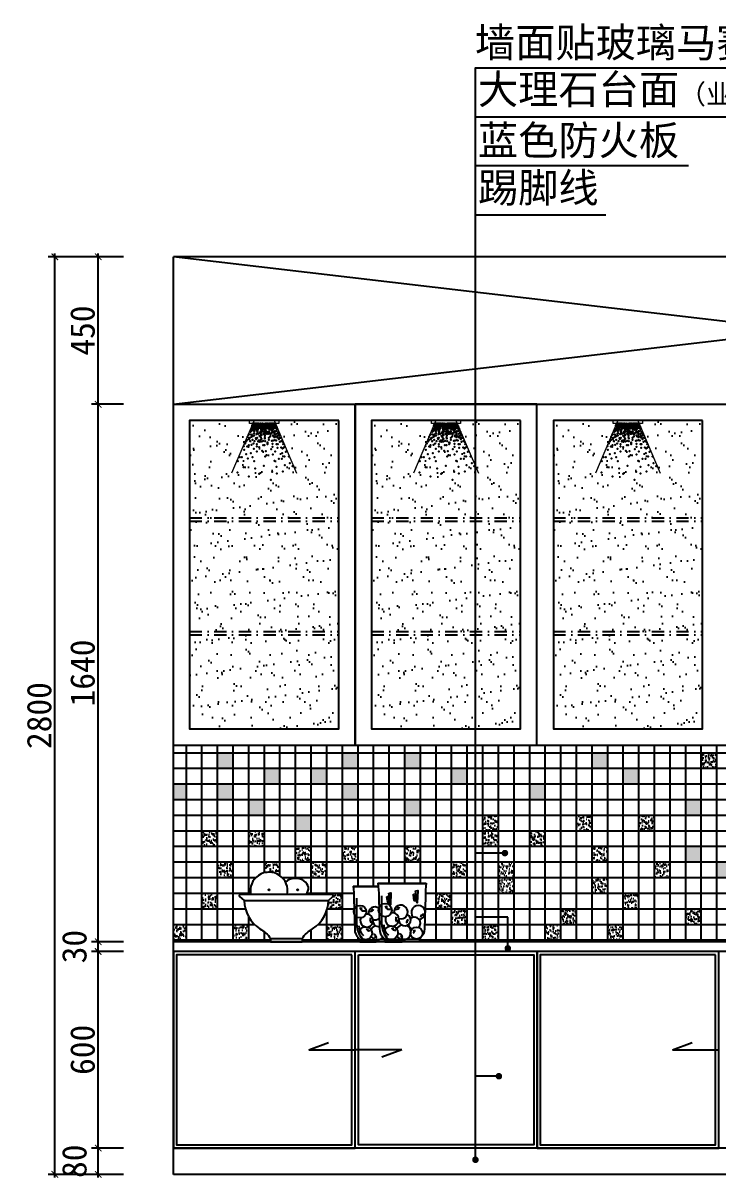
# Model space of a CAD drawing. Header units: millimetres. Extents: x 71641 to 191108, y -23091 to 29972.
# Drawn here: x 167478 to 169598, y -19864 to -16334 of the extents above; entities that cross this region are included whole.
import ezdxf

# ---------------------------------------------------------------- set-up
doc = ezdxf.new("R2010")
doc.units = ezdxf.units.MM
doc.linetypes.add('DASHDOT2', pattern=[0.5, 0.25, -0.125, 0, -0.125])
doc.layers.add('3', color=5, linetype='Continuous')
doc.layers.add('Q', color=1, linetype='Continuous')
doc.layers.add('8', color=8, linetype='Continuous', lineweight=0)
doc.styles.add('30', font='SimSun.ttf', dxfattribs={"height": 75})
doc.dimstyles.new('30', dxfattribs={"dimscale": 0, "dimtxt": 90, "dimasz": 20, "dimexe": 20, "dimexo": 20, "dimgap": 10, "dimtad": 1, "dimdec": 0, "dimzin": 0, "dimdsep": 46, "dimtxsty": '30', "dimblk": 'ARCHTICK', "dimcen": 20, "dimdle": 10, "dimclrd": 8, "dimclre": 8, "dimclrt": 2, "dimadec": 0, "dimazin": 0, "dimtfac": 1, "dimtdec": 0, "dimtmove": 2, "dimatfit": 3, "dimldrblk": 'DOT', "dimfxl": 0, "dimtolj": 2, "dimtzin": 0, "dimlwd": -1, "dimarcsym": 0})
pattern_1 = [(37.5, (-949.671, -14226.454), (-0.4800094, 14.6823971), [0, -11.5824, 0, -12.954, 0, -12.3825]), (7.5, (-949.671, -14226.454), (13.4856985, 21.504753), [0, -6.2484, 0, -10.4394, 0, -4.0005]), (327.5, (-959.044, -14226.454), (23.7297711, 0.0431155), [0, -3.81, 0, -13.716, 0, -17.907]), (317.5, (-959.044, -14226.454), (22.9066936, 6.6878797), [0, -1.905, 0, -8.9916, 0, -10.287])]

# ---------------------------------------------------------------- blocks, each defined once
blk = doc.blocks.new('_ARCHTICK')
at = {"color": 0, "linetype": 'ByBlock', "const_width": 0.15}
blk.add_lwpolyline([(-0.5, -0.5), (0.5, 0.5)], dxfattribs=at)
blk = doc.blocks.new('*D297')
at = {"color": 8}
blk.add_line((167707.2, -19857.1), (167707.2, -19757.1), dxfattribs=at)
at = {"color": 8, "lineweight": -2}
for p, q in [((167784.7, -19767.1), (167687.2, -19767.1)), ((167784.7, -19847.1), (167687.2, -19847.1))]:
    blk.add_line(p, q, dxfattribs=at)
at = {"layer": 'Defpoints', "color": 0}
for p in [(167707.2, -19767.1), (167804.7, -19767.1), (167804.7, -19847.1)]:
    blk.add_point(p, dxfattribs=at)
at = {"color": 8, "xscale": 20, "yscale": 20, "zscale": 20}
for p, rotation in [((167707.2, -19767.1), 90), ((167707.2, -19847.1), 270)]:
    blk.add_blockref('_ARCHTICK', p, dxfattribs=dict(at, rotation=rotation))
at = {"color": 2, "insert": (167634.7, -19807.1), "char_height": 75, "attachment_point": 5, "rotation": 90, "style": '30'}
blk.add_mtext('\\A2;80', dxfattribs=at)
blk = doc.blocks.new('_Dot')
at = {"color": 0, "linetype": 'ByBlock', "lineweight": -2}
blk.add_line((-0.5, 0), (-1, 0), dxfattribs=at)
at = {"color": 0, "linetype": 'ByBlock', "const_width": 0.5}
blk.add_lwpolyline([(-0.25, 0, 1), (0.25, 0, 1)], format="xyb", close=True, dxfattribs=at)
blk = doc.blocks.new('DOT')
at = {"color": 0, "linetype": 'ByBlock'}
blk.add_line((-0.5, 0), (-1, 0), dxfattribs=at)
at = {"color": 0, "linetype": 'ByBlock', "const_width": 0.5}
blk.add_lwpolyline([(-0.25, 0, 1), (0.25, 0, 1)], format="xyb", close=True, dxfattribs=at)
blk = doc.blocks.new('*D298')
at = {"color": 8}
blk.add_line((167707.2, -19777.1), (167707.2, -19157.1), dxfattribs=at)
at = {"color": 8, "lineweight": -2}
for p, q in [((167784.7, -19167.1), (167687.2, -19167.1)), ((167784.7, -19767.1), (167687.2, -19767.1))]:
    blk.add_line(p, q, dxfattribs=at)
at = {"layer": 'Defpoints', "color": 0}
for p in [(167707.2, -19167.1), (167804.7, -19167.1), (167804.7, -19767.1)]:
    blk.add_point(p, dxfattribs=at)
at = {"color": 8, "xscale": 20, "yscale": 20, "zscale": 20}
for p, rotation in [((167707.2, -19167.1), 90), ((167707.2, -19767.1), 270)]:
    blk.add_blockref('_ARCHTICK', p, dxfattribs=dict(at, rotation=rotation))
at = {"color": 2, "insert": (167659.7, -19467.1), "char_height": 75, "attachment_point": 5, "rotation": 90, "style": '30'}
blk.add_mtext('\\A2;600', dxfattribs=at)
blk = doc.blocks.new('*D299')
at = {"color": 8}
blk.add_line((167707.2, -19177.1), (167707.2, -19127.1), dxfattribs=at)
at = {"color": 8, "lineweight": -2}
for p, q in [((167784.7, -19137.1), (167687.2, -19137.1)), ((167784.7, -19167.1), (167687.2, -19167.1))]:
    blk.add_line(p, q, dxfattribs=at)
at = {"layer": 'Defpoints', "color": 0}
for p in [(167707.2, -19137.1), (167804.7, -19137.1), (167804.7, -19167.1)]:
    blk.add_point(p, dxfattribs=at)
at = {"color": 8, "xscale": 20, "yscale": 20, "zscale": 20}
for p, rotation in [((167707.2, -19137.1), 90), ((167707.2, -19167.1), 270)]:
    blk.add_blockref('_ARCHTICK', p, dxfattribs=dict(at, rotation=rotation))
at = {"color": 2, "insert": (167634.7, -19152.1), "char_height": 75, "attachment_point": 5, "rotation": 90, "style": '30'}
blk.add_mtext('\\A2;30', dxfattribs=at)
blk = doc.blocks.new('*D300')
at = {"color": 8, "lineweight": -2}
for p, q in [((167784.7, -17497.1), (167687.2, -17497.1)), ((167784.7, -19137.1), (167687.2, -19137.1))]:
    blk.add_line(p, q, dxfattribs=at)
at = {"color": 8}
blk.add_line((167707.2, -19147.1), (167707.2, -17487.1), dxfattribs=at)
at = {"layer": 'Defpoints', "color": 0}
for p in [(167707.2, -17497.1), (167804.7, -17497.1), (167804.7, -19137.1)]:
    blk.add_point(p, dxfattribs=at)
at = {"color": 8, "xscale": 20, "yscale": 20, "zscale": 20}
for p, rotation in [((167707.2, -17497.1), 90), ((167707.2, -19137.1), 270)]:
    blk.add_blockref('_ARCHTICK', p, dxfattribs=dict(at, rotation=rotation))
at = {"color": 2, "insert": (167659.7, -18317.1), "char_height": 75, "attachment_point": 5, "rotation": 90, "style": '30'}
blk.add_mtext('\\A2;1640', dxfattribs=at)
blk = doc.blocks.new('*D301')
at = {"color": 8, "lineweight": -2}
for p, q in [((167784.7, -17047.1), (167687.2, -17047.1)), ((167784.7, -17497.1), (167687.2, -17497.1))]:
    blk.add_line(p, q, dxfattribs=at)
at = {"color": 8}
blk.add_line((167707.2, -17507.1), (167707.2, -17037.1), dxfattribs=at)
at = {"layer": 'Defpoints', "color": 0}
for p in [(167707.2, -17047.1), (167804.7, -17047.1), (167804.7, -17497.1)]:
    blk.add_point(p, dxfattribs=at)
at = {"color": 8, "xscale": 20, "yscale": 20, "zscale": 20}
for p, rotation in [((167707.2, -17047.1), 90), ((167707.2, -17497.1), 270)]:
    blk.add_blockref('_ARCHTICK', p, dxfattribs=dict(at, rotation=rotation))
at = {"color": 2, "insert": (167659.7, -17272.1), "char_height": 75, "attachment_point": 5, "rotation": 90, "style": '30'}
blk.add_mtext('\\A2;450', dxfattribs=at)
blk = doc.blocks.new('*D302')
at = {"color": 8, "lineweight": -2}
for p, q in [((167784.7, -17047.1), (167554.8, -17047.1)), ((167784.7, -19847.1), (167554.8, -19847.1))]:
    blk.add_line(p, q, dxfattribs=at)
at = {"color": 8}
blk.add_line((167574.8, -19857.1), (167574.8, -17037.1), dxfattribs=at)
at = {"layer": 'Defpoints', "color": 0}
for p in [(167574.8, -17047.1), (167804.7, -17047.1), (167804.7, -19847.1)]:
    blk.add_point(p, dxfattribs=at)
at = {"color": 8, "xscale": 20, "yscale": 20, "zscale": 20}
for p, rotation in [((167574.8, -17047.1), 90), ((167574.8, -19847.1), 270)]:
    blk.add_blockref('_ARCHTICK', p, dxfattribs=dict(at, rotation=rotation))
at = {"color": 2, "insert": (167527.3, -18447.1), "char_height": 75, "attachment_point": 5, "rotation": 90, "style": '30'}
blk.add_mtext('\\A2;2800', dxfattribs=at)
blk = doc.blocks.new('geg34g')
at = {"layer": '8'}
for p, q in [((169132.5, -3320.6), (169064.1, -3480.4)), ((169193.6, -3320.6), (169262.1, -3480.4))]:
    blk.add_line(p, q, dxfattribs=at)
blk.add_lwpolyline([(169118.7, -3320.6), (169208, -3320.6), (169208, -3328.8), (169118.7, -3328.8)], close=True, dxfattribs=at)
at = {"layer": 'Q', "color": 5}
for p in [(169122.7, -3347.4), (169124.2, -3352.5), (169126.7, -3336.5), (169127, -3335.7), (169127.6, -3349.7), (169127.7, -3333.4), (169128, -3333.9), (169128.3, -3344.6), (169128.6, -3331.9), (169128.9, -3330.1), (169129.2, -3329), (169129.2, -3339.6), (169129.8, -3330.5), (169130.2, -3338.3), (169130.4, -3329), (169130.5, -3334), (169130.6, -3332), (169131.3, -3329.7), (169131.6, -3348.1), (169131.8, -3340.5), (169131.9, -3331), (169132, -3329.2), (169132.4, -3334.2), (169132.4, -3344), (169132.4, -3353.2), (169132.7, -3337.7), (169133, -3332.9), (169133, -3334.6), (169133.3, -3336.4), (169133.7, -3337), (169133.7, -3344.6), (169134, -3329.7), (169134, -3331.1), (169134.3, -3335.5), (169134.7, -3329.1), (169134.9, -3333.2), (169135.6, -3330.1), (169135.6, -3331.3), (169135.9, -3333.9), (169136.1, -3330.3), (169136.3, -3329.1), (169136.3, -3342.4), (169136.5, -3333.9), (169137.1, -3346.5), (169137.3, -3331.7), (169138.1, -3329.1), (169138.1, -3338.6), (169138.7, -3329.8), (169139, -3332.3), (169139.4, -3340.5), (169139.8, -3329.3), (169140.1, -3330.3), (169140.3, -3331.7), (169141.3, -3334.5), (169141.6, -3348.4), (169141.9, -3332.6), (169141.9, -3351.9), (169141.9, -3353.2), (169142.2, -3329.8), (169142.2, -3330.4), (169142.2, -3339.6), (169142.4, -3329.2), (169142.5, -3333.9), (169142.5, -3346.2), (169142.8, -3333.6), (169142.9, -3351.9), (169143.2, -3331.3), (169143.2, -3333.9), (169143.2, -3334.5), (169143.2, -3336.1), (169143.5, -3329.2), (169143.5, -3335.8), (169143.8, -3329.8), (169143.8, -3332.9), (169143.8, -3348.1), (169144.8, -3340.6), (169145.1, -3330.1), (169145.1, -3333.9), (169145.7, -3344.6), (169146, -3337.7), (169146.3, -3329.8), (169146.3, -3332), (169147.9, -3332), (169148.2, -3330.4), (169148.2, -3332.3), (169148.6, -3337.7), (169148.9, -3331.3), (169148.9, -3334.8), (169149.2, -3337.7), (169150.1, -3330.7), (169151.1, -3329.8), (169151.4, -3332.9), (169151.4, -3334.2), (169151.4, -3336.8), (169151.7, -3329.8), (169152, -3337.4), (169152.3, -3332), (169152.3, -3341.1), (169152.7, -3330.4), (169153, -3336.1), (169153.3, -3329.8), (169153.3, -3344.3), (169154.2, -3331), (169154.6, -3331), (169154.6, -3348.1), (169155.2, -3332.9), (169155.2, -3334), (169155.2, -3348.1), (169155.8, -3330.4), (169156.1, -3337.7), (169156.8, -3330.4), (169157.1, -3332.9), (169157.1, -3333.6), (169157.1, -3345.9), (169157.4, -3331), (169157.4, -3343.4), (169158, -3329.8), (169158, -3347.2), (169158.7, -3332.3), (169158.7, -3335.1), (169159.3, -3331), (169159.6, -3330.4), (169159.9, -3332.9), (169159.9, -3336.7), (169160.1, -3339.9), (169160.3, -3333.9), (169160.6, -3334.5), (169160.7, -3329.9), (169160.8, -3339.6), (169161.5, -3333.9), (169161.8, -3330.1), (169161.8, -3332), (169162.7, -3343.4), (169162.8, -3332.9), (169162.8, -3336.4), (169163.1, -3329.9), (169163.1, -3330.4), (169163.4, -3335.8), (169163.7, -3349), (169164.4, -3332.3), (169165, -3331.7), (169165, -3333.6), (169165, -3344.9), (169165.6, -3330.4), (169165.6, -3332.9), (169165.6, -3347.2), (169165.9, -3340.8), (169166.3, -3331.3), (169166.3, -3339.6), (169166.9, -3332.6), (169167.4, -3329.7), (169168.2, -3332.9), (169168.5, -3342.4), (169168.8, -3338), (169168.8, -3351.6), (169169.1, -3329.8), (169169.1, -3332), (169169.1, -3333.9), (169169.3, -3335.9), (169169.3, -3343.4), (169169.7, -3330.4), (169170.3, -3339.6), (169171, -3333.2), (169171, -3344.6), (169171.6, -3329.8), (169171.6, -3334.2), (169171.8, -3329.4), (169172, -3331.3), (169172.6, -3330.7), (169173.2, -3331.3), (169174.2, -3329.8), (169174.2, -3331.7), (169174.2, -3335.8), (169174.2, -3337), (169174.2, -3339.6), (169174.8, -3329.8), (169175.1, -3332.9), (169175.1, -3336.7), (169176.1, -3344.6), (169176.7, -3331.3), (169176.7, -3331.7), (169176.7, -3338), (169176.9, -3332.7), (169177.3, -3333.6), (169177.8, -3342.4), (169177.8, -3344.3), (169178, -3340.8), (169178.3, -3329.5), (169178.3, -3352.5), (169178.6, -3346.2), (169178.9, -3331.3), (169179.2, -3333.2), (169179.9, -3342.1), (169180.2, -3330.7), (169180.5, -3332), (169180.8, -3329.8), (169181.6, -3330.5), (169181.6, -3335.9), (169181.8, -3331), (169182.1, -3330.4), (169182.1, -3334.5), (169182.4, -3337.4), (169182.4, -3343.7), (169182.6, -3339.6), (169182.7, -3345.6), (169182.9, -3331.5), (169184, -3329.8), (169184, -3332.3), (169184, -3340.5), (169184.3, -3334.8), (169184.3, -3336.4), (169184.6, -3329.8), (169184.9, -3348.4), (169185.3, -3329.8), (169185.4, -3342.4), (169185.6, -3339.9), (169185.9, -3330.7), (169185.9, -3331.5), (169186.2, -3333.2), (169186.5, -3331.3), (169186.8, -3348.1), (169187.3, -3329.6), (169187.5, -3338), (169188.7, -3330.1), (169189.4, -3333.9), (169189.4, -3346.2), (169190, -3332), (169190, -3347.8), (169190.1, -3343.4), (169190.2, -3329.3), (169190.3, -3329.1), (169190.3, -3337.7), (169190.6, -3333.2), (169190.6, -3342.7), (169191.1, -3344.3), (169191.6, -3334.1), (169191.9, -3331), (169192.7, -3329.6), (169192.9, -3334.6), (169193, -3331.7), (169193.2, -3344.9), (169194.1, -3338), (169195.5, -3329.6), (169195.5, -3332), (169195.5, -3332.9), (169195.5, -3337.1), (169196, -3353.2), (169196.2, -3334.5), (169196.3, -3339.9), (169196.7, -3330.8), (169197.2, -3329.3), (169197.8, -3331.9), (169198, -3337.2), (169198.6, -3335.1), (169198.6, -3339.4), (169198.9, -3343.7), (169200, -3338.7), (169200.2, -3337.2), (169200.9, -3340.5), (169201.1, -3351.6), (169201.5, -3342.1), (169201.6, -3340.9), (169201.7, -3347.1), (169203.3, -3344.4), (169108.4, -3384.4), (169112, -3379), (169112.4, -3369.9), (169115.5, -3364.1), (169116.6, -3362), (169117.4, -3377.3), (169117.8, -3373.7), (169120, -3373.4), (169120.7, -3383.5), (169121.2, -3354.7), (169122.6, -3362.6), (169125, -3369.8), (169125.9, -3364.1), (169127.6, -3379.1), (169128.7, -3367.6), (169131.6, -3359.4), (169133, -3366.1), (169133.3, -3358.5), (169134.4, -3383), (169138.2, -3373.6), (169139.1, -3377.3), (169140.1, -3362.2), (169141.9, -3373.1), (169142.9, -3354.7), (169144.8, -3361.3), (169144.8, -3383.9), (169145.1, -3360.7), (169146.3, -3381.4), (169146.3, -3383.8), (169149.5, -3367), (169150.4, -3357.9), (169150.5, -3381.1), (169150.5, -3384.9), (169152.3, -3353.8), (169152.3, -3367), (169153, -3372.4), (169154.6, -3362.3), (169155.2, -3354.4), (169155.2, -3376.2), (169155.5, -3364.8), (169156.1, -3383.9), (169158, -3353.8), (169160.8, -3382), (169161.3, -3361.3), (169163.7, -3353.5), (169164, -3354.1), (169164.6, -3357.5), (169165.3, -3371.5), (169165.6, -3361.4), (169165.6, -3366), (169165.9, -3375), (169166.5, -3383), (169166.9, -3358.8), (169169.3, -3356.6), (169171.2, -3360.4), (169173.1, -3387.7), (169174.5, -3354.7), (169175.2, -3361.3), (169176.9, -3359.4), (169177.8, -3353.8), (169177.8, -3372.6), (169178, -3379.4), (169179.2, -3358.5), (169181.8, -3369.3), (169182.7, -3362.6), (169185.6, -3357.6), (169187.3, -3382), (169188.2, -3354.7), (169190, -3353.8), (169190.1, -3356.6), (169190.1, -3366), (169191.1, -3356.6), (169191.1, -3381.1), (169191.6, -3368.6), (169194.4, -3353.8), (169195.1, -3358.8), (169195.8, -3363.2), (169195.8, -3370.7), (169196, -3380.3), (169196.7, -3353.8), (169197.3, -3368), (169199.6, -3381.1), (169202.4, -3361.1), (169202.7, -3371.5), (169205.3, -3358.1), (169207.1, -3355), (169207.1, -3366), (169208.1, -3377.5), (169209, -3361.3), (169209.3, -3365.5), (169209.9, -3372.6), (169210.9, -3384.9), (169213.7, -3372.8), (169216.4, -3381.7), (169218.4, -3383.9), (169220, -3385.3), (169101, -3398.9), (169102, -3409.7), (169105.1, -3390.5), (169108.3, -3423.2), (169111.7, -3399), (169115.5, -3400.9), (169116.5, -3395.5), (169123.1, -3419.7), (169125, -3394.3), (169130.6, -3390.5), (169132.1, -3406.8), (169141, -3399), (169141.2, -3392.7), (169141.2, -3415.2), (169148.6, -3401.8), (169157.4, -3412.8), (169159.9, -3395.2), (169164.6, -3395.2), (169168.5, -3413.8), (169173.1, -3392.4), (169173.9, -3390.1), (169184.6, -3407.8), (169189.2, -3391.5), (169189.2, -3400.9), (169189.7, -3423.6), (169196.7, -3415), (169201.4, -3392.4), (169203.6, -3403.6), (169205.2, -3392.4), (169215.6, -3402.8), (169218.4, -3419.7), (169219.4, -3405.6), (169221.8, -3392.8), (169222.2, -3403.7), (169224.4, -3401.8), (169229.8, -3416), (169232, -3413.3), (169083.4, -3444.2), (169088.8, -3431.8), (169095.7, -3432), (169113.4, -3436.2), (169128, -3431.8), (169132.5, -3444.2), (169162.7, -3458.4), (169166.5, -3430.1), (169171, -3426.4), (169194.8, -3443.1), (169208.1, -3436.7), (169217.5, -3437.6), (169225.1, -3430.2), (169226, -3456.5), (169238.3, -3429.5), (169242, -3449.9), (169082.5, -3479.1), (169100.4, -3462.2), (169116.5, -3491.4), (169136.3, -3466.9), (169148.6, -3482.9), (169188.2, -3477.2), (169201.4, -3461.2), (169202.4, -3481.9), (169220.3, -3475.4), (169249.4, -3459.8), (169183.5, -3500.8)]:
    blk.add_point(p, dxfattribs=at)

msp = doc.modelspace()

# ---------------------------------------------------------------- hatches: boundary and pattern name
h = msp.add_hatch()
h.set_pattern_fill('AR-SAND', color=8, scale=1.5, style=0)
h.set_pattern_definition([(37.5, (-949.67, -14226.454), (-2.400047, 73.411986), [0, -57.912, 0, -64.77, 0, -61.9125]), (7.5, (-949.67, -14226.45), (67.42849, 107.523765), [0, -31.242, 0, -52.197, 0, -20.0025]), (327.5, (-996.534, -14226.454), (118.648856, 0.215578), [0, -19.05, 0, -68.58, 0, -89.535]), (317.5, (-996.53, -14226.45), (114.53347, 33.4394), [0, -9.525, 0, -44.958, 0, -51.435])])
h.paths.add_polyline_path([(168169, -17555.3), (168169, -17547.1), (167986.2, -17547.1), (167986.2, -17843.8), (168441.2, -17843.8), (168441.2, -17547.1), (168258.3, -17547.1), (168258.3, -17555.3)])
h.paths.add_polyline_path([(168441.2, -18190.4), (168441.2, -17853.8), (167986.2, -17853.8), (167986.2, -18190.4)])
h.paths.add_polyline_path([(167986.2, -18200.4), (167986.2, -18487.1), (168441.2, -18487.1), (168441.2, -18200.4)])
h = msp.add_hatch()
h.set_pattern_fill('AR-SAND', color=8, scale=1.5, style=0)
h.set_pattern_definition([(37.5, (-394.67, -14226.454), (-2.400047, 73.411986), [0, -57.912, 0, -64.77, 0, -61.9125]), (7.5, (-394.67, -14226.45), (67.42849, 107.523765), [0, -31.242, 0, -52.197, 0, -20.0025]), (327.5, (-441.534, -14226.454), (118.648856, 0.215578), [0, -19.05, 0, -68.58, 0, -89.535]), (317.5, (-441.53, -14226.45), (114.53347, 33.4394), [0, -9.525, 0, -44.958, 0, -51.435])])
h.paths.add_polyline_path([(168724, -17555.3), (168724, -17547.1), (168541.2, -17547.1), (168541.2, -17843.8), (168996.2, -17843.8), (168996.2, -17547.1), (168813.3, -17547.1), (168813.3, -17555.3)])
h.paths.add_polyline_path([(168996.2, -18190.4), (168996.2, -17853.8), (168541.2, -17853.8), (168541.2, -18190.4)])
h.paths.add_polyline_path([(168541.2, -18200.4), (168541.2, -18487.1), (168996.2, -18487.1), (168996.2, -18200.4)])
h = msp.add_hatch()
h.set_pattern_fill('AR-SAND', color=8, scale=1.5, style=0)
h.set_pattern_definition([(37.5, (160.33, -14226.454), (-2.400047, 73.411986), [0, -57.912, 0, -64.77, 0, -61.9125]), (7.5, (160.33, -14226.45), (67.42849, 107.523765), [0, -31.242, 0, -52.197, 0, -20.0025]), (327.5, (113.466, -14226.454), (118.648856, 0.215578), [0, -19.05, 0, -68.58, 0, -89.535]), (317.5, (113.47, -14226.45), (114.53347, 33.4394), [0, -9.525, 0, -44.958, 0, -51.435])])
h.paths.add_polyline_path([(169279, -17555.3), (169279, -17547.1), (169096.2, -17547.1), (169096.2, -17843.8), (169551.2, -17843.8), (169551.2, -17547.1), (169368.3, -17547.1), (169368.3, -17555.3)])
h.paths.add_polyline_path([(169551.2, -18190.4), (169551.2, -17853.8), (169096.2, -17853.8), (169096.2, -18190.4)])
h.paths.add_polyline_path([(169096.2, -18200.4), (169096.2, -18487.1), (169551.2, -18487.1), (169551.2, -18200.4)])
at = {"true_color": 0xed6c50}
h = msp.add_hatch(dxfattribs=at)
h.set_pattern_fill('AR-SAND', color=13, scale=0.3, style=0)
h.set_pattern_definition(pattern_1)
h.paths.add_polyline_path([(168071.5, -18560.3), (168071.5, -18608), (168119.1, -18608), (168119.1, -18560.3)])
h.paths.add_polyline_path([(168500.1, -18560.3), (168452.5, -18560.3), (168452.5, -18608), (168500.1, -18608)])
h.paths.add_polyline_path([(168690.6, -18560.3), (168643, -18560.3), (168643, -18608), (168690.6, -18608)])
h = msp.add_hatch(dxfattribs=at)
h.set_pattern_fill('AR-SAND', color=13, scale=0.3, style=0)
h.set_pattern_definition(pattern_1)
h.paths.add_polyline_path([(170119.3, -18846.1), (170071.7, -18846.1), (170071.7, -18893.7), (170119.3, -18893.7)])
h.paths.add_polyline_path([(169738.3, -18798.5), (169690.7, -18798.5), (169690.7, -18846.1), (169738.3, -18846.1)])
h.paths.add_polyline_path([(169547.8, -18846.1), (169500.2, -18846.1), (169500.2, -18893.7), (169547.8, -18893.7)])
h.paths.add_polyline_path([(170357.5, -19036.6), (170309.8, -19036.6), (170309.8, -19084.2), (170357.5, -19084.2)])
h.paths.add_polyline_path([(170643.2, -19084.2), (170595.6, -19084.2), (170595.6, -19131.8), (170643.2, -19131.8)])
h.paths.add_polyline_path([(170595.6, -18941.3), (170548, -18941.3), (170548, -18989), (170595.6, -18989)])
h.paths.add_polyline_path([(170595.6, -18846.1), (170548, -18846.1), (170548, -18893.7), (170595.6, -18893.7)])
h.paths.add_polyline_path([(170405.1, -18703.2), (170357.5, -18703.2), (170357.5, -18750.8), (170405.1, -18750.8)])
h.paths.add_polyline_path([(170262.2, -18703.2), (170214.6, -18703.2), (170214.6, -18750.8), (170262.2, -18750.8)])
h.paths.add_polyline_path([(169881.2, -18655.6), (169833.6, -18655.6), (169833.6, -18703.2), (169881.2, -18703.2)])
h.paths.add_polyline_path([(169881.2, -18608), (169833.6, -18608), (169833.6, -18655.6), (169881.2, -18655.6)])
h.paths.add_polyline_path([(169357.3, -18608), (169309.7, -18608), (169309.7, -18655.6), (169357.3, -18655.6)])
h.paths.add_polyline_path([(169262.1, -18560.3), (169214.5, -18560.3), (169214.5, -18608), (169262.1, -18608)])
h.paths.add_polyline_path([(169547.8, -18703.2), (169500.2, -18703.2), (169500.2, -18750.8), (169547.8, -18750.8)])
h.paths.add_polyline_path([(169071.6, -18655.6), (169024, -18655.6), (169024, -18703.2), (169071.6, -18703.2)])
h = msp.add_hatch(dxfattribs=at)
h.set_pattern_fill('AR-SAND', color=13, scale=0.3, style=0)
h.set_pattern_definition(pattern_1)
h.paths.add_polyline_path([(169547.8, -18560.3), (169547.8, -18608), (169595.5, -18608), (169595.5, -18560.3)])
h = msp.add_hatch(dxfattribs=at)
h.set_pattern_fill('AR-SAND', color=13, scale=0.3, style=0)
h.set_pattern_definition(pattern_1)
h.paths.add_polyline_path([(168500.1, -18655.6), (168452.5, -18655.6), (168452.5, -18703.2), (168500.1, -18703.2)])
h.paths.add_polyline_path([(168404.8, -18608), (168357.2, -18608), (168357.2, -18655.6), (168404.8, -18655.6)])
h.paths.add_polyline_path([(168262, -18608), (168214.3, -18608), (168214.3, -18655.6), (168262, -18655.6)])
h.paths.add_polyline_path([(168214.3, -18703.2), (168166.7, -18703.2), (168166.7, -18750.8), (168214.3, -18750.8)])
h.paths.add_polyline_path([(168357.2, -18750.8), (168309.6, -18750.8), (168309.6, -18798.5), (168357.2, -18798.5)])
h.paths.add_polyline_path([(168690.6, -18703.2), (168643, -18703.2), (168643, -18750.8), (168690.6, -18750.8)])
h.paths.add_polyline_path([(168833.5, -18608), (168785.8, -18608), (168785.8, -18655.6), (168833.5, -18655.6)])
h.paths.add_polyline_path([(168119.1, -18655.6), (168071.5, -18655.6), (168071.5, -18703.2), (168119.1, -18703.2)])
h.paths.add_polyline_path([(167976.2, -18655.6), (167936.5, -18655.6), (167936.5, -18703.2), (167976.2, -18703.2)])
h = msp.add_hatch()
h.set_pattern_fill('AR-SAND', color=230, scale=0.3, style=0)
h.set_pattern_definition(pattern_1)
h.paths.add_polyline_path([(168928.7, -18798.5), (168928.7, -18750.8), (168881.1, -18750.8), (168881.1, -18798.5)])
h.paths.add_polyline_path([(168928.7, -18846.1), (168928.7, -18798.5), (168881.1, -18798.5), (168881.1, -18846.1)])
h.paths.add_polyline_path([(168785.8, -18893.7), (168785.8, -18941.3), (168833.5, -18941.3), (168833.5, -18893.7)])
h = msp.add_hatch(dxfattribs=at)
h.set_pattern_fill('AR-SAND', color=13, scale=0.3, style=0)
h.set_pattern_definition(pattern_1)
h.paths.add_polyline_path([(169214.5, -18750.8), (169166.8, -18750.8), (169166.8, -18798.5), (169214.5, -18798.5)])
h = msp.add_hatch()
h.set_pattern_fill('AR-SAND', color=230, scale=0.3, style=0)
h.set_pattern_definition(pattern_1)
h.paths.add_polyline_path([(169357.3, -18798.5), (169405, -18798.5), (169405, -18750.8), (169357.3, -18750.8)])
h = msp.add_hatch(dxfattribs=at)
h.set_pattern_fill('AR-SAND', color=13, scale=0.3, style=0)
h.set_pattern_definition(pattern_1)
h.paths.add_polyline_path([(170309.8, -18798.5), (170262.2, -18798.5), (170262.2, -18846.1), (170309.8, -18846.1)])
h.paths.add_polyline_path([(170357.5, -18846.1), (170309.8, -18846.1), (170309.8, -18893.7), (170357.5, -18893.7)])
h.paths.add_polyline_path([(169690.7, -18750.8), (169643.1, -18750.8), (169643.1, -18798.5), (169690.7, -18798.5)])
h.paths.add_polyline_path([(169643.1, -18893.7), (169595.5, -18893.7), (169595.5, -18941.3), (169643.1, -18941.3)])
h.paths.add_polyline_path([(170500.3, -18941.3), (170452.7, -18941.3), (170452.7, -18989), (170500.3, -18989)])
h = msp.add_hatch()
h.set_pattern_fill('AR-SAND', color=230, scale=0.3, style=0)
h.set_pattern_definition(pattern_1)
h.paths.add_polyline_path([(168071.5, -18798.5), (168023.8, -18798.5), (168023.8, -18846.1), (168071.5, -18846.1)])
h = msp.add_hatch(dxfattribs=at)
h.set_pattern_fill('AR-SAND', color=13, scale=0.3, style=0)
h.set_pattern_definition(pattern_1)
h.paths.add_polyline_path([(168166.7, -18846.1), (168214.3, -18846.1), (168214.3, -18798.5), (168166.7, -18798.5)])
h = msp.add_hatch()
h.set_pattern_fill('AR-SAND', color=230, scale=0.3, style=0)
h.set_pattern_definition(pattern_1)
h.paths.add_polyline_path([(169071.6, -18798.5), (169024, -18798.5), (169024, -18846.1), (169071.6, -18846.1)])
h = msp.add_hatch()
h.set_pattern_fill('AR-SAND', color=230, scale=0.3, style=0)
h.set_pattern_definition(pattern_1)
h.paths.add_polyline_path([(168357.2, -18846.1), (168309.6, -18846.1), (168309.6, -18893.7), (168357.2, -18893.7)])
h = msp.add_hatch(dxfattribs=at)
h.set_pattern_fill('AR-SAND', color=13, scale=0.3, style=0)
h.set_pattern_definition(pattern_1)
h.paths.add_polyline_path([(168452.5, -18893.7), (168500.1, -18893.7), (168500.1, -18846.1), (168452.5, -18846.1)])
h = msp.add_hatch()
h.set_pattern_fill('AR-SAND', color=230, scale=0.3, style=0)
h.set_pattern_definition(pattern_1)
h.paths.add_polyline_path([(168643, -18893.7), (168690.6, -18893.7), (168690.6, -18846.1), (168643, -18846.1)])
h = msp.add_hatch(dxfattribs=at)
h.set_pattern_fill('AR-SAND', color=13, scale=0.3, style=0)
h.set_pattern_definition(pattern_1)
h.paths.add_polyline_path([(169214.5, -18846.1), (169214.5, -18893.7), (169262.1, -18893.7), (169262.1, -18846.1)])
h = msp.add_hatch(dxfattribs=at)
h.set_pattern_fill('AR-SAND', color=13, scale=0.3, style=0)
h.set_pattern_definition(pattern_1)
h.paths.add_polyline_path([(168119.1, -18893.7), (168071.5, -18893.7), (168071.5, -18941.3), (168119.1, -18941.3)])
h = msp.add_hatch()
h.set_pattern_fill('AR-SAND', color=230, scale=0.3, style=0)
h.set_pattern_definition(pattern_1)
h.paths.add_polyline_path([(168262, -18935.9), (168262, -18893.7), (168214.3, -18893.7), (168214.3, -18926.8, -0.223532)])
h = msp.add_hatch()
h.set_pattern_fill('AR-SAND', color=230, scale=0.3, style=0)
h.set_pattern_definition(pattern_1)
h.paths.add_polyline_path([(168404.8, -18893.7), (168357.2, -18893.7), (168357.2, -18941.3), (168404.8, -18941.3)])
h = msp.add_hatch()
h.set_pattern_fill('AR-SAND', color=230, scale=0.3, style=0)
h.set_pattern_definition(pattern_1)
h.paths.add_polyline_path([(168928.7, -18941.3), (168928.7, -18989), (168976.3, -18989), (168976.3, -18941.3)])
h.paths.add_polyline_path([(168976.3, -18941.3), (168976.3, -18893.7), (168928.7, -18893.7), (168928.7, -18941.3)])
h = msp.add_hatch(dxfattribs=at)
h.set_pattern_fill('AR-SAND', color=13, scale=0.3, style=0)
h.set_pattern_definition(pattern_1)
h.paths.add_polyline_path([(169405, -18941.3), (169452.6, -18941.3), (169452.6, -18893.7), (169405, -18893.7)])
h = msp.add_hatch()
h.set_pattern_fill('AR-SAND', color=230, scale=0.3, style=0)
h.set_pattern_definition(pattern_1)
h.paths.add_polyline_path([(169262.1, -18989), (169262.1, -18941.3), (169214.5, -18941.3), (169214.5, -18989)])
h = msp.add_hatch()
h.set_pattern_fill('AR-SAND', color=230, scale=0.3, style=0)
h.set_pattern_definition(pattern_1)
h.paths.add_polyline_path([(168071.5, -18989), (168023.8, -18989), (168023.8, -19036.6), (168071.5, -19036.6)])
h = msp.add_hatch()
h.set_pattern_fill('AR-SAND', color=230, scale=0.3, style=0)
h.set_pattern_definition(pattern_1)
h.paths.add_polyline_path([(168423.5, -18999.5), (168409.6, -19011.1, -0.061476), (168406.1, -19036.6), (168452.5, -19036.6), (168452.5, -18989), (168404.8, -18989), (168404.8, -18993.1), (168421.2, -18993.1, -0.701473)])
h = msp.add_hatch(dxfattribs=at)
h.set_pattern_fill('AR-SAND', color=13, scale=0.3, style=0)
h.set_pattern_definition(pattern_1)
h.paths.add_polyline_path([(168404.8, -19084.2), (168404.8, -19131.8), (168452.5, -19131.8), (168452.5, -19084.2)])
h.paths.add_polyline_path([(168785.8, -19036.6), (168785.8, -18989), (168738.2, -18989), (168738.2, -19036.6)])
h.paths.add_polyline_path([(168833.5, -19084.2), (168833.5, -19036.6), (168785.8, -19036.6), (168785.8, -19084.2)])
h = msp.add_hatch()
h.set_pattern_fill('AR-SAND', color=230, scale=0.3, style=0)
h.set_pattern_definition(pattern_1)
h.paths.add_polyline_path([(169357.3, -18989), (169309.7, -18989), (169309.7, -19036.6), (169357.3, -19036.6)])
h = msp.add_hatch()
h.set_pattern_fill('AR-SAND', color=230, scale=0.3, style=0)
h.set_pattern_definition(pattern_1)
h.paths.add_polyline_path([(169119.2, -19036.6), (169119.2, -19084.2), (169166.8, -19084.2), (169166.8, -19036.6)])
h = msp.add_hatch()
h.set_pattern_fill('AR-SAND', color=230, scale=0.3, style=0)
h.set_pattern_definition(pattern_1)
h.paths.add_polyline_path([(169547.8, -19084.2), (169547.8, -19036.6), (169500.2, -19036.6), (169500.2, -19084.2)])
h = msp.add_hatch(dxfattribs=at)
h.set_pattern_fill('AR-SAND', color=13, scale=0.3, style=0)
h.set_pattern_definition(pattern_1)
h.paths.add_polyline_path([(167976.2, -19084.2), (167936.5, -19084.2), (167936.5, -19131.8), (167976.2, -19131.8)])
h = msp.add_hatch(dxfattribs=at)
h.set_pattern_fill('AR-SAND', color=13, scale=0.3, style=0)
h.set_pattern_definition(pattern_1)
h.paths.add_polyline_path([(168166.7, -19131.8), (168166.7, -19084.2), (168119.1, -19084.2), (168119.1, -19131.8)])
h = msp.add_hatch()
h.set_pattern_fill('AR-SAND', color=230, scale=0.3, style=0)
h.set_pattern_definition(pattern_1)
h.paths.add_polyline_path([(168928.7, -19084.2), (168881.1, -19084.2), (168881.1, -19131.8), (168928.7, -19131.8)])
h = msp.add_hatch(dxfattribs=at)
h.set_pattern_fill('AR-SAND', color=13, scale=0.3, style=0)
h.set_pattern_definition(pattern_1)
h.paths.add_polyline_path([(169119.2, -19131.8), (169119.2, -19084.2), (169071.6, -19084.2), (169071.6, -19131.8)])
h = msp.add_hatch()
h.set_pattern_fill('AR-SAND', color=230, scale=0.3, style=0)
h.set_pattern_definition(pattern_1)
h.paths.add_polyline_path([(169262.1, -19131.8), (169309.7, -19131.8), (169309.7, -19084.2), (169262.1, -19084.2)])

# ---------------------------------------------------------------- linework, layer by layer
at = {"color": 8}
msp.add_line((168858.5, -16919.2), (169256.9, -16919.2), dxfattribs=at)
for p, q in [((167936.5, -19847.1), (167936.5, -17047.1)), ((171766.5, -17047.1), (167936.5, -17047.1)), ((171766.5, -19847.1), (167936.5, -19847.1))]:
    msp.add_line(p, q)
at = {"color": 150}
for p, q in [((171766.5, -17497.1), (167936.5, -17047.1)), ((167936.5, -17497.1), (171766.5, -17047.1))]:
    msp.add_line(p, q, dxfattribs=at)
at = {"color": 1}
for p, q in [((167936.5, -17497.1), (171766.5, -17497.1)), ((171266.5, -19767.1), (167936.5, -19767.1))]:
    msp.add_line(p, q, dxfattribs=at)
at = {"color": 3}
for p, q in [((168491.2, -18537.1), (168491.2, -17497.1)), ((168491.2, -18537.1), (168491.2, -17497.1)), ((168491.2, -18537.1), (168491.2, -17497.1)), ((168491.2, -18537.1), (168491.2, -17497.1)), ((168491.2, -17497.1), (168491.2, -18537.1)), ((169046.2, -18537.1), (169046.2, -17497.1)), ((169046.2, -18537.1), (169046.2, -17497.1)), ((167936.2, -18537.1), (169046.2, -18537.1)), ((169046.2, -18537.1), (170156.2, -18537.1)), ((171266.5, -19137.1), (167936.5, -19137.1)), ((171266.5, -19167.1), (167936.5, -19167.1)), ((168491.5, -19767.1), (168491.5, -19167.1)), ((169046.5, -19767.1), (169046.5, -19167.1))]:
    msp.add_line(p, q, dxfattribs=at)
at = {"color": 4, "linetype": 'DASHDOT2', "ltscale": 150}
for p, q in [((167986.2, -17843.8), (168441.2, -17843.8)), ((167986.2, -17853.8), (168441.2, -17853.8)), ((168541.2, -17843.8), (168996.2, -17843.8)), ((168541.2, -17853.8), (168996.2, -17853.8)), ((169096.2, -17843.8), (169551.2, -17843.8)), ((169096.2, -17853.8), (169551.2, -17853.8)), ((167986.2, -18190.4), (168441.2, -18190.4)), ((167986.2, -18200.4), (168441.2, -18200.4)), ((168541.2, -18190.4), (168996.2, -18190.4)), ((168541.2, -18200.4), (168996.2, -18200.4)), ((169096.2, -18190.4), (169551.2, -18190.4)), ((169096.2, -18200.4), (169551.2, -18200.4))]:
    msp.add_line(p, q, dxfattribs=at)
at = {"color": 155}
for p, q in [((167936.5, -18560.3), (168858.5, -18560.3)), ((167976.2, -19137.1), (167976.2, -18537.1)), ((168023.8, -19137.1), (168023.8, -18537.1)), ((168071.5, -19137.1), (168071.5, -18537.1)), ((168119.1, -19137.1), (168119.1, -18537.1)), ((168166.7, -18993.1), (168166.7, -18537.1)), ((168214.3, -18926.8), (168214.3, -18537.1)), ((168262, -18935.9), (168262, -18537.1)), ((168309.6, -18944.1), (168309.6, -18537.1)), ((168357.2, -18993.1), (168357.2, -18537.1)), ((168404.8, -18993.1), (168404.8, -18537.1)), ((168452.5, -19137.1), (168452.5, -18537.1)), ((168500.1, -18967.6), (168500.1, -18537.1)), ((168547.7, -18967.6), (168547.7, -18537.1)), ((168595.3, -18958.7), (168595.3, -18537.1)), ((168643, -18958.7), (168643, -18537.1)), ((168690.6, -18958.7), (168690.6, -18537.1)), ((168738.2, -19137.1), (168738.2, -18537.1)), ((168785.8, -19137.1), (168785.8, -18537.1)), ((168833.5, -19137.1), (168833.5, -18537.1)), ((168858.5, -18560.3), (171266.2, -18560.3)), ((168881.1, -19137.1), (168881.1, -18537.1)), ((168928.7, -19137.1), (168928.7, -18537.1)), ((168976.3, -19137.1), (168976.3, -18537.1)), ((169024, -19137.1), (169024, -18537.1)), ((169071.6, -19137.1), (169071.6, -18537.1)), ((169119.2, -19137.1), (169119.2, -18537.1)), ((169166.8, -19137.1), (169166.8, -18537.1)), ((169214.5, -19137.1), (169214.5, -18537.1)), ((169262.1, -19137.1), (169262.1, -18537.1)), ((169309.7, -19137.1), (169309.7, -18537.1)), ((169357.3, -19137.1), (169357.3, -18537.1)), ((169405, -19137.1), (169405, -18537.1)), ((169452.6, -19137.1), (169452.6, -18537.1)), ((169500.2, -19137.1), (169500.2, -18537.1)), ((169547.8, -19137.1), (169547.8, -18537.1)), ((169595.5, -19137.1), (169595.5, -18537.1)), ((167936.5, -18608), (168858.5, -18608)), ((168858.5, -18608), (171266.2, -18608)), ((167936.5, -18655.6), (168858.5, -18655.6)), ((168858.5, -18655.6), (171266.2, -18655.6)), ((167936.5, -18703.2), (168858.5, -18703.2)), ((168858.5, -18703.2), (171266.2, -18703.2)), ((167936.5, -18750.8), (168858.5, -18750.8)), ((168858.5, -18750.8), (170926.6, -18750.8)), ((167936.5, -18798.5), (168858.5, -18798.5)), ((168858.5, -18798.5), (170851, -18798.5)), ((167936.5, -18846.1), (168858.5, -18846.1)), ((168858.5, -18846.1), (170883.8, -18846.1)), ((167936.5, -18893.7), (168858.5, -18893.7)), ((168858.5, -18893.7), (170898.5, -18893.7)), ((167936.5, -18941.3), (168188.6, -18941.3)), ((168268.4, -18941.3), (168858.5, -18941.3)), ((168858.5, -18941.3), (170896.6, -18941.3)), ((167936.5, -18989), (168172, -18989)), ((168343.9, -18989), (168487.3, -18989)), ((168705.6, -18989), (168858.5, -18989)), ((168858.5, -18989), (170897.7, -18989)), ((167936.5, -19036.6), (168156.2, -19036.6)), ((168404.8, -19137.1), (168404.8, -19040.9)), ((168406.1, -19036.6), (168488.3, -19036.6)), ((168704.6, -19036.6), (168858.5, -19036.6)), ((168858.5, -19036.6), (169771.1, -19036.6)), ((167936.5, -19084.2), (168183.7, -19084.2)), ((168166.7, -19137.1), (168166.7, -19062)), ((168378.6, -19084.2), (168489.6, -19084.2)), ((168703.3, -19084.2), (168858.5, -19084.2)), ((168858.5, -19084.2), (169655.8, -19084.2)), ((168214.3, -19137.1), (168214.3, -19107)), ((168357.2, -19137.1), (168357.2, -19100.4)), ((168500.1, -19137.1), (168500.1, -19123.9)), ((168690.6, -19137.1), (168690.6, -19124.9)), ((167936.5, -19131.8), (168233.2, -19131.8)), ((168329.2, -19131.8), (168504.3, -19131.8)), ((168688, -19131.8), (168858.5, -19131.8)), ((168858.5, -19131.8), (169673.8, -19131.8))]:
    msp.add_line(p, q, dxfattribs=at)
at = {"color": 30}
for p, q in [((168349.7, -19467.1), (168410.2, -19444.9)), ((169459.7, -19467.1), (169520.2, -19444.9)), ((168349.7, -19467.1), (168491.5, -19467.1)), ((168633.4, -19467.1), (168491.5, -19467.1)), ((168633.4, -19467.1), (168572.9, -19489.3)), ((169459.7, -19467.1), (169601.5, -19467.1))]:
    msp.add_line(p, q, dxfattribs=at)
at = {"color": 8}
for points in [[(168858.5, -16619.6), (168858.5, -16470.4), (170346.6, -16470.4)], [(168858.5, -16768.8), (168858.5, -16619.6), (169976, -16619.6)], [(168858.5, -19802.5), (168858.5, -16768.8), (169508.6, -16768.8)]]:
    msp.add_lwpolyline(points, dxfattribs=at)
at = {"color": 3}
msp.add_lwpolyline([(169046.2, -18537.1), (169046.2, -17497.1), (168491.2, -17497.1), (168491.2, -18537.1)], dxfattribs=at)
for points in [[(168441.2, -17547.1), (167986.2, -17547.1), (167986.2, -18487.1), (168441.2, -18487.1)], [(168996.2, -17547.1), (168541.2, -17547.1), (168541.2, -18487.1), (168996.2, -18487.1)], [(169551.2, -17547.1), (169096.2, -17547.1), (169096.2, -18487.1), (169551.2, -18487.1)], [(168491.5, -19167.1), (167936.5, -19167.1), (167936.5, -19767.1), (168491.5, -19767.1)], [(169601.5, -19167.1), (169046.5, -19167.1), (169046.5, -19767.1), (169601.5, -19767.1)]]:
    msp.add_lwpolyline(points, close=True, dxfattribs=at)
at = {"color": 8}
for points in [[(168481.5, -19177.1), (167946.5, -19177.1), (167946.5, -19757.1), (168481.5, -19757.1)], [(168501.5, -19177.1), (169036.5, -19177.1), (169036.5, -19757.1), (168501.5, -19757.1)], [(169591.5, -19177.1), (169056.5, -19177.1), (169056.5, -19757.1), (169591.5, -19757.1)]]:
    msp.add_lwpolyline(points, close=True, dxfattribs=at)
at = {"layer": '3'}
for p, q in [((168421.2, -18993.1), (168141.1, -18993.1)), ((168152.8, -19011.1), (168409.6, -19011.1)), ((168496.6, -19087), (168496.6, -19004.4)), ((168233.2, -19127.5), (168329.2, -19127.5)), ((168329.2, -19127.5), (168329.2, -19137.1))]:
    msp.add_line(p, q, dxfattribs=at)
for points in [[(168485, -18967.6, -0.044994), (168487.5, -19006), (168490, -19099.9, 0.219791), (168501.9, -19125.6, -0.112936), (168504.6, -19131.2), (168555.3, -19130.8)], [(168560.5, -18958.7, -0.044994), (168563.2, -18999.1), (168565.8, -19097.9, 0.219791), (168578.3, -19125, -0.112936), (168581.2, -19130.9), (168634.5, -19130.5)], [(168708.3, -18958.7, 0.044994), (168705.6, -18999.1), (168703, -19097.9, -0.219791), (168690.5, -19125, 0.112936), (168687.6, -19130.9), (168634.3, -19130.5)], [(168329.2, -19127.5, -0.12065), (168361.7, -19097.8, 0.25069), (168409.6, -19011.1), (168423.5, -18999.5, 0.701473), (168421.2, -18993.1), (168141.1, -18993.1, 0.701473), (168138.8, -18999.5), (168152.8, -19011.1, 0.25069), (168200.6, -19097.8, -0.12065), (168233.2, -19127.5), (168233.2, -19137.1), (168329.2, -19137.1)], [(168506.3, -19032.9, 0.487778), (168521.8, -19042.5, 4.071125)], [(168583, -19027.4, 0.487778), (168599.2, -19037.6, 4.071125)], [(168626.1, -19032.2, -0.36723), (168615.3, -19039.2, -0.976969)], [(168700.9, -19053.7, 0.371666), (168690.5, -19063, 0.579028)], [(168572.7, -19084.3, 0.209256), (168589.4, -19123.5, 0.420976)], [(168593.8, -19117, -0.248705), (168579.5, -19085.9, -11550.279042)], [(168603.4, -19094.5, 0.479275), (168615.4, -19101.5, -3.844156)], [(168654.2, -19070.3, 0.582431), (168649.3, -19081, -0.54981)], [(168504.6, -19131.2, 0.349606), (168505.6, -19137.1, -0.998054)], [(168525.8, -19096.6, 0.479275), (168537.2, -19103.2, -3.844156)], [(168547.3, -19113.8, -0.499882), (168554.3, -19127.4, 3.815213)], [(168581.2, -19130.9, 0.349606), (168582.2, -19137.1, -0.998054)], [(168626.1, -19112.6, -0.499882), (168633.5, -19126.9, 3.815213)], [(168671, -19100.5, -0.545868), (168667.8, -19110.7, -3.285387)], [(168687.6, -19130.9, -0.349606), (168686.6, -19137.1, 0.998054)]]:
    msp.add_lwpolyline(points, format="xyb", dxfattribs=at)
for points in [[(168485, -18967.6), (168560.9, -18967.6)], [(168485, -18968.5), (168560.9, -18968.5)], [(168560.5, -18958.7), (168708.3, -18958.7)], [(168560.5, -18959.7), (168708.3, -18959.7)], [(168572.7, -19084.3), (168572.7, -18997.5)], [(168578.6, -19131), (168555.1, -19130.8)], [(168505.6, -19137.1), (168555.2, -19137.1)], [(168604.8, -19137.1), (168555.2, -19137.1)], [(168582.2, -19137.1), (168634.4, -19137.1)], [(168686.6, -19137.1), (168634.4, -19137.1)]]:
    msp.add_lwpolyline(points, dxfattribs=at)
for points in [[(168593.9, -18989.5), (168600.7, -18988.5), (168599.1, -19024.2), (168597.8, -19020.9), (168597.2, -19022), (168596.8, -19006.6)], [(168675.1, -18981.8), (168682.3, -18980.7), (168680.6, -19018.3), (168679.3, -19014.8), (168678.6, -19015.9), (168678.2, -18999.7)], [(168588.9, -18999.5), (168591.8, -18999.5), (168593.1, -19006.6), (168591.8, -19018.2), (168589.7, -19011.6), (168588.5, -19000.3)], [(168669.9, -18992.3), (168672.9, -18992.3), (168674.2, -18999.7), (168672.9, -19012), (168670.7, -19005), (168669.4, -18993.1)]]:
    msp.add_lwpolyline(points, close=True, dxfattribs=at)
for centre, radius in [((168228.5, -18978.8), 2), ((168316.2, -18978.8), 2), ((168582.8, -19040.6), 20.2), ((168506.2, -19045.4), 19.2), ((168523.5, -19111.2), 19.8), ((168601.1, -19109.8), 20.9), ((168678.6, -19110.9), 18.4)]:
    msp.add_circle(centre, radius, dxfattribs=at)
for centre, radius, start, end in [((168228.5, -18981.9), 56.9, 348.696, 191.304), ((168630.7, -19046.5), 21, 253.3408, 188.0796), ((168526.5, -19072.7), 19.7, 155.1446, 98.1661), ((168517.7, -19036.5), 7.79, 153.8496, 206.1504), ((168551.7, -19051), 19.9, 52.8096, 188.0796), ((168538.2, -19034.8), 9.43, 262.9251, 343.584), ((168539.9, -19039.8), 4.69, 319.8479, 44.9276), ((168604.2, -19069.3), 20.7, 155.1446, 98.1661), ((168594.9, -19031.2), 8.2, 153.8496, 206.1504), ((168630.6, -19067.2), 15.6, 155.975, 215.6866), ((168618.3, -19034.7), 4.94, 319.8479, 44.9276), ((168642.7, -19070.4), 18.3, 168.0519, 65.1137), ((168684, -19047.8), 21.2, 276.0791, 223.9777), ((168696.2, -19062.9), 6.68, 52.722, 118.4874), ((168546.9, -19087.5), 50.4, 179.4485, 226.7243), ((168537.7, -19090.4), 34.7, 176.7949, 232.6604), ((168529.4, -19081.6), 12.3, 19.2485, 54.5338), ((168551.6, -19070.7), 14.8, 155.975, 215.6866), ((168559.4, -19109.6), 21.9, 104.8502, 153.5123), ((168563.1, -19073.7), 17.4, 168.0519, 278.3018), ((168551.7, -19051), 19.9, 253.3408, 310.9401), ((168611.3, -19097.3), 4.93, 155.962, 222.2324), ((168607.2, -19078.7), 13, 19.2485, 54.5338), ((168638.8, -19108.2), 23.1, 104.8502, 153.5123), ((168638.8, -19108.2), 23.1, 211.5114, 63.4429), ((168648.5, -19074.2), 2.35, 273.8061, 49.2974), ((168672, -19080.7), 18.5, 192.8222, 249.3041), ((168672, -19080.7), 18.5, 315.476, 128.4009), ((168533.3, -19099.3), 4.68, 155.962, 222.2324), ((168559.4, -19109.6), 21.9, 211.5114, 319.0078), ((168547.6, -19120.4), 6.47, 316.5545, 23.9756), ((168626.4, -19119.6), 6.81, 316.5545, 23.9756), ((168662.1, -19107.5), 9.42, 358.7791, 39.2994)]:
    msp.add_arc(centre, radius, start, end, dxfattribs=at)
msp.add_ellipse((168309.4, -18974.2), major_axis=(39.6, 0), ratio=0.758609, start_param=5.603224, end_param=8.737833, dxfattribs=at)

# ---------------------------------------------------------------- block references
for p in [(-949.7, -14226.5), (-394.7, -14226.5), (160.3, -14226.5)]:
    msp.add_blockref('geg34g', p)

# ---------------------------------------------------------------- texts
at = {"color": 2, "char_height": 90, "attachment_point": 1, "style": '30'}
for s, insert in [('墙面贴玻璃马赛克{\\H0.6667x;（业主自购）}', (168857, -16348.1)), ('大理石台面{\\H0.6667x;（业主自购）}', (168866.2, -16490.9)), ('蓝色防火板', (168866.2, -16646.4)), ('踢脚线', (168866.2, -16791.2))]:
    msp.add_mtext(s, dxfattribs=dict(at, insert=insert))

# ---------------------------------------------------------------- dimensions: what is measured, and where the dimension line sits
at = {"color": 3}
dim = msp.add_aligned_dim(p1=(167804.7, -19847.1), p2=(167804.7, -17047.1), distance=229.9, dimstyle='30', override={"dimscale": 1, "dimtxt": 75, "dimldrblk": 'DOT'}, dxfattribs=at)
dim.commit()
dim.dimension.update_dxf_attribs({"geometry": '*D302', "text_midpoint": (167527.3, -18447.1)})
for base, p1, p2, picture, middle in [((167707.2, -17047.1), (167804.7, -17497.1), (167804.7, -17047.1), '*D301', (167659.7, -17272.1)), ((167707.2, -17497.1), (167804.7, -19137.1), (167804.7, -17497.1), '*D300', (167659.7, -18317.1)), ((167707.2, -19137.1), (167804.7, -19167.1), (167804.7, -19137.1), '*D299', (167634.7, -19152.1)), ((167707.2, -19167.1), (167804.7, -19767.1), (167804.7, -19167.1), '*D298', (167659.7, -19467.1)), ((167707.2, -19767.1), (167804.7, -19847.1), (167804.7, -19767.1), '*D297', (167634.7, -19807.1))]:
    dim = msp.add_linear_dim(base=base, p1=p1, p2=p2, angle=270, dimstyle='30', override={"dimscale": 1, "dimtxt": 75, "dimldrblk": 'DOT'}, dxfattribs=at)
    dim.commit()
    dim.dimension.update_dxf_attribs({"geometry": picture, "text_midpoint": middle})

# ---------------------------------------------------------------- leaders
for points in [[(168948.4, -18866.8), (168858.5, -18866.8)], [(168858.5, -19802.5), (168858.5, -19077.3)], [(168957.3, -19157.6), (168957.3, -19062.4), (168858.5, -19062.4)], [(168930, -19547.6), (168858.5, -19547.6)]]:
    msp.add_leader(points, dimstyle='30', override={"dimscale": 1, "dimtxt": 75, "dimtad": 0, "dimldrblk": 'DOT'})

doc.saveas('drawing.dxf')
